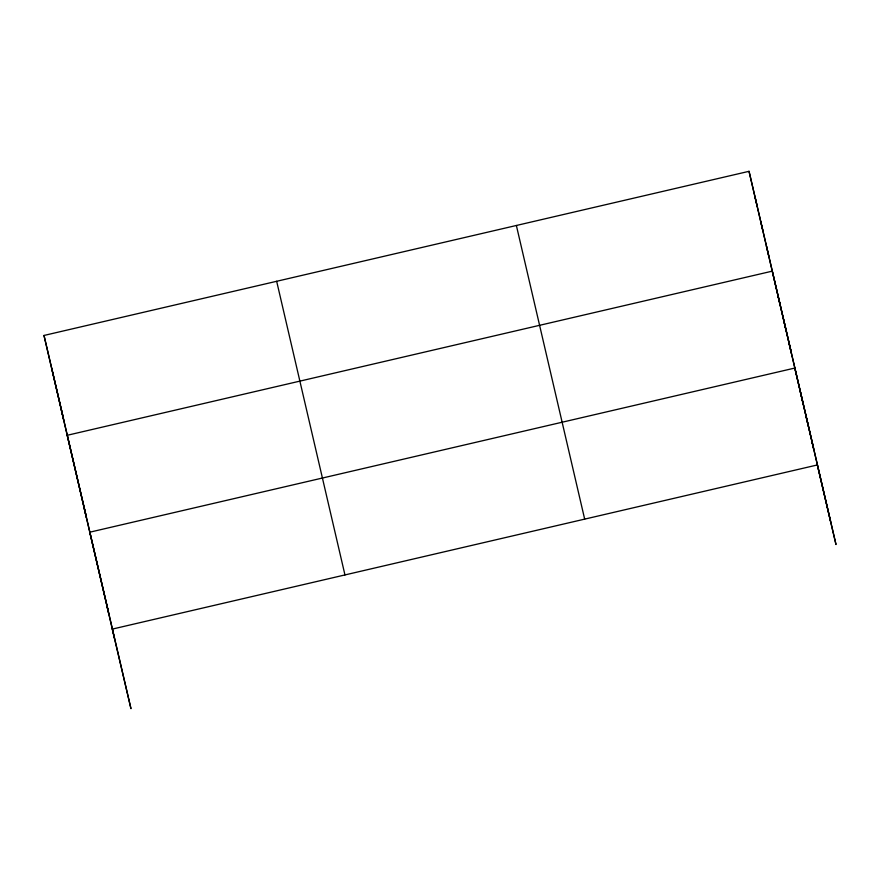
<?xml version="1.0" encoding="UTF-8"?>
<svg xmlns="http://www.w3.org/2000/svg" width="880" height="880" viewBox="0 0 880 880"><rect width="100%" height="100%" fill="white"/><g stroke="black" fill="none" stroke-linecap="round" stroke-linejoin="round"><path stroke-width="1.32" d="M114.521 638.539L44 335.456L749.034 171.314L836 544.544L817.333 464.959L112.299 629.101L130.966 708.686L51.645 368.038M754.842 196.273L757.053 205.711M760.639 221.232L762.861 230.67M766.447 246.191L768.658 255.629M790.922 350.735L772.255 271.15L67.221 435.292L85.888 514.877M777.887 295.383L780.098 304.821M783.519 319.605L785.741 329.043M789.162 343.827L791.373 353.276M813.461 447.645L794.794 368.06L89.76 532.202L108.427 611.787M800.426 392.282L802.648 401.72M806.058 416.504L808.28 425.953M811.701 440.737L813.912 450.175M44 335.456L62.667 415.041M61.413 410.333L63.635 419.771M84.128 507.969L86.339 517.407M106.667 604.879L108.878 614.317M749.034 171.314L830.566 521.4M516.373 225.478L584.672 519.123M276.661 281.281L344.96 574.937"/></g></svg>
